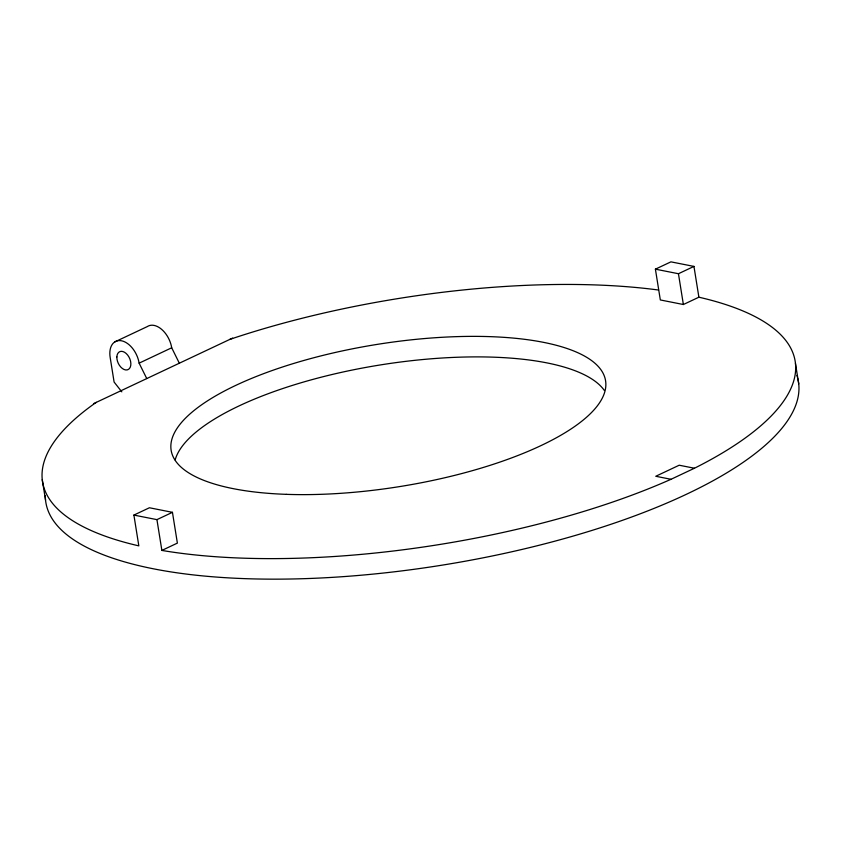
<?xml version="1.0" encoding="UTF-8"?>
<svg xmlns="http://www.w3.org/2000/svg" width="841" height="841" viewBox="0 0 841 841"><rect width="100%" height="100%" fill="white"/><g stroke="black" fill="none" stroke-linecap="round" stroke-linejoin="round"><path stroke-width="1.26" d="M96.358 402.334L94.171 403.827A381.099 124.699 -9.1 0 0 138.828 545.862L133.898 515.081L149.404 507.764L172.447 512.327L177.377 543.107L161.871 550.424L156.931 519.633L133.898 515.081M698.892 297.199L683.376 304.516L660.332 299.953L655.402 269.162L670.918 261.856L693.951 266.408L698.892 297.199A381.099 124.699 -9.1 0 1 694.445 468.237L671.002 479.296A381.099 124.699 -9.1 0 1 161.871 550.424M114.691 341.961L147.27 326.602A20.899 13.088 64.8 0 1 171.701 347.785L179.333 363.207M121.819 391.853L114.103 382.045L110.16 357.414A20.899 13.088 64.8 0 1 121.514 340.784A20.899 13.088 64.8 0 1 139.122 363.154L171.701 347.785M93.488 403.691L232.61 338.093M156.931 519.633L172.447 512.327M655.402 269.162L678.445 273.724L693.951 266.408M229.73 339.449L233.304 338.229A381.099 124.699 -9.1 0 1 658.545 290.029M694.445 468.237L679.202 465.22L655.759 476.269L671.002 479.296M139.122 363.154L146.755 378.576M795.449 363.417L798.74 383.938M678.445 273.724L683.376 304.516M42.26 479.643L45.551 500.174M797.804 378.576A381.099 124.699 -9.1 0 1 436.942 565.972A381.099 124.699 -9.1 0 1 45.319 495.801M796.9 375.422A381.099 124.699 -9.1 0 1 797.531 377.525M175.159 459.922A219.974 71.979 -9.1 0 1 379.323 365.099A219.974 71.979 -9.1 0 1 604.406 390.539M286.255 494.34A219.974 71.979 -9.1 0 0 605.73 381.951A219.974 71.979 -9.1 0 0 273.104 370.198A219.974 71.979 -9.1 0 0 286.255 494.34M116.857 356.952A9.903 6.202 64.8 0 0 127.065 369.924A9.903 6.202 64.8 0 0 127.664 355.081A9.903 6.202 64.8 0 0 116.857 356.952"/></g></svg>
